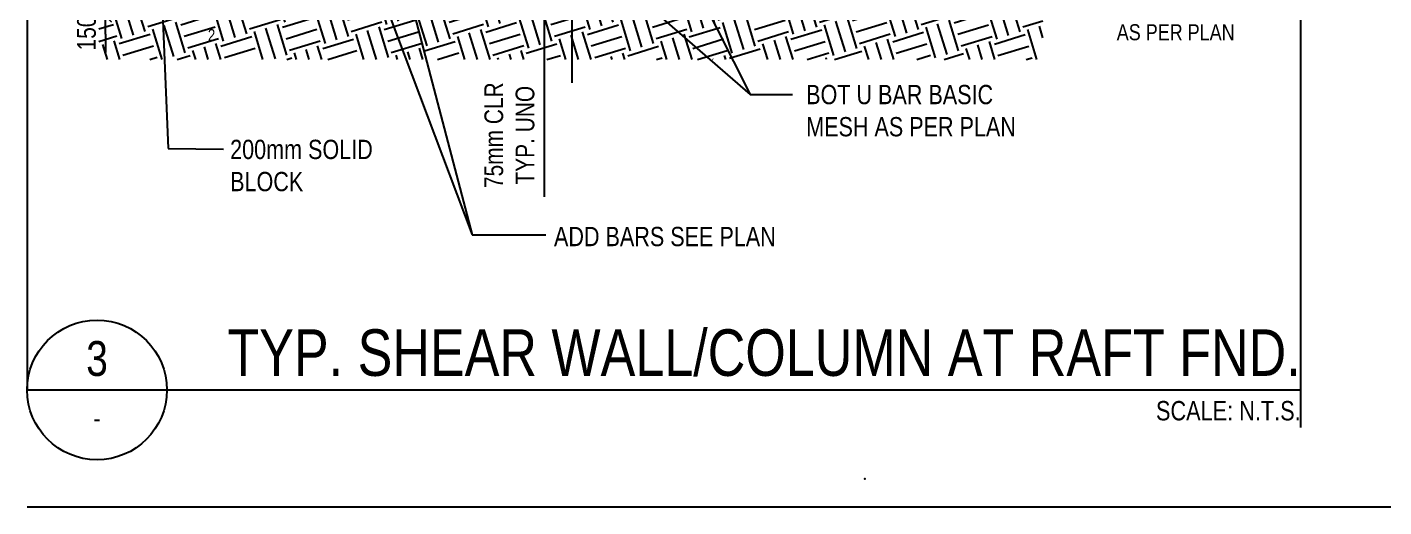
# Model space of a CAD drawing. Header units: millimetres. Extents: x 2250 to 72050, y -16050 to 57150.
# Drawn here: x 2250 to 19642, y -16050 to -9896 of the extents above; entities that cross this region are included whole.
import ezdxf
from ezdxf.enums import TextEntityAlignment as Align

# ---------------------------------------------------------------- set-up
doc = ezdxf.new("R2010")
doc.units = ezdxf.units.MM
doc.linetypes.add('CENTER2', pattern=[1.125, 0.75, -0.125, 0.125, -0.125])
doc.layers.add('NPLT-JLA', color=193, linetype='Continuous', plot=False)
for name, color, linetype in [('S-G-CNTR', 1, 'CENTER2'), ('S-G-DIMS', 1, 'Continuous'), ('S-G-HTCH', 1, 'Continuous'), ('S-G-LEDR', 2, 'Continuous'), ('S-G-RBAR', 7, 'Continuous'), ('S-G-TEXT', 3, 'Continuous'), ('S-G-TITL', 7, 'Continuous'), ('S-G-TITLREF', 4, 'Continuous')]:
    doc.layers.add(name, color=color, linetype=linetype)
doc.styles.add('ARIAL', font='arial.ttf', dxfattribs={"width": 0.8})
doc.dimstyles.new('ARIALDIMS', dxfattribs={"dimscale": 12, "dimtxt": 20, "dimasz": 19.5, "dimexe": 2.25, "dimexo": 1.75, "dimgap": 10, "dimtad": 1, "dimzin": 3, "dimdsep": 46, "dimtxsty": 'ARIAL', "dimblk1": 'nyatick', "dimblk2": 'nyatick', "dimsah": 1, "dimcen": 2.25, "dimclrd": 1, "dimclre": 1, "dimclrt": 2, "dimadec": 0, "dimazin": 0, "dimtfac": 1, "dimtmove": 0, "dimatfit": 3, "dimfxl": 1, "dimfrac": 2, "dimtolj": 1, "dimtzin": 0, "dimarcsym": 0})

# ---------------------------------------------------------------- blocks, each defined once
blk = doc.blocks.new('nyatick')
at = {"layer": 'S-G-DIMS'}
blk.add_line((-1.005000000008295, 9.094947017729282e-13), (1.004999999997381, 9.094947017729282e-13), dxfattribs=at)
at = {"layer": 'S-G-DIMS', "const_width": 0.07999999999999999}
blk.add_lwpolyline([(0.3399999999928696, 0.3400000000001455), (-0.3400000000037835, -0.339999999999236)], dxfattribs=at)
blk = doc.blocks.new('*D331')
at = {"layer": 'Defpoints', "color": 0, "transparency": 16777216}
for p in [(9566.619657029853, -8897.108373568019), (8879.68100200508, -9103.295606232688), (9566.889301347623, -9103.295606232688)]:
    blk.add_point(p, dxfattribs=at)
at = {"layer": 'S-G-DIMS', "color": 1, "lineweight": -2, "transparency": 16777216}
for p, q in [((8879.68100200508, -8663.108373568019), (8879.68100200508, -8429.108373568019)), ((9545.619657029853, -8897.108373568019), (8852.68100200508, -8897.108373568019)), ((8879.68100200508, -8897.108373568019), (8879.68100200508, -9103.295606232688)), ((9545.889301347623, -9103.295606232688), (8852.68100200508, -9103.295606232688)), ((8879.68100200508, -9337.295606232688), (8879.68100200508, -12072.8643258461))]:
    blk.add_line(p, q, dxfattribs=at)
at = {"layer": 'S-G-DIMS', "color": 1, "lineweight": -2, "transparency": 16777216, "xscale": 234, "yscale": 234, "zscale": 234}
for p, rotation in [((8879.68100200508, -8897.108373568019), 270), ((8879.68100200508, -9103.295606232688), 90)]:
    blk.add_blockref('nyatick', p, dxfattribs=dict(at, rotation=rotation))
at = {"layer": 'S-G-DIMS', "color": 2, "transparency": 16777216, "insert": (8433.45999245528, -11282.76337086657), "char_height": 240, "width": 1484.262528023871, "attachment_point": 5, "rotation": 90, "style": 'ARIAL'}
blk.add_mtext('\\A1;75mm CLR TYP. UNO', dxfattribs=at)
blk = doc.blocks.new('*D349')
at = {"layer": 'Defpoints', "color": 0, "transparency": 16777216}
for p in [(3786.909901965251, -9103.295606232587), (3254.641422279838, -9752.704213050547), (3637.433806699019, -9752.704213050547)]:
    blk.add_point(p, dxfattribs=at)
at = {"layer": 'S-G-RBAR', "color": 1, "lineweight": -2, "transparency": 16777216}
for p, q in [((3254.641422279837, -8869.295606232587), (3254.641422279837, -8635.295606232587)), ((3765.909901965251, -9103.295606232587), (3227.641422279837, -9103.295606232587)), ((3254.641422279837, -9103.295606232587), (3254.641422279838, -9752.704213050547)), ((3616.433806699019, -9752.704213050547), (3227.641422279838, -9752.704213050547)), ((3254.641422279838, -9986.704213050547), (3254.641422279838, -10220.70421305055))]:
    blk.add_line(p, q, dxfattribs=at)
at = {"layer": 'S-G-RBAR', "color": 1, "lineweight": -2, "transparency": 16777216, "xscale": 234, "yscale": 234, "zscale": 234}
for p, rotation in [((3254.641422279837, -9103.295606232587), 270), ((3254.641422279838, -9752.704213050547), 90)]:
    blk.add_blockref('nyatick', p, dxfattribs=dict(at, rotation=rotation))
at = {"layer": 'S-G-RBAR', "color": 2, "transparency": 16777216, "insert": (3012.103905226628, -9427.999909641565), "char_height": 240, "attachment_point": 5, "rotation": 90, "style": 'ARIAL'}
blk.add_mtext('\\A1;150 MM MIN', dxfattribs=at)

msp = doc.modelspace()

# ---------------------------------------------------------------- hatches: boundary and pattern name
at = {"layer": 'S-G-HTCH'}
h = msp.add_hatch(dxfattribs=at)
h.set_pattern_fill('EARTH', color=256, scale=64.94086068178598, angle=17.07394908975065, style=0)
h.set_pattern_definition([(17.07394908975065, (-981481.9494365874, 190919.5068498568), (273.1242220923031, 515.2752260858209), [412.3744653293409, -412.3744653293409]), (17.07394908975065, (-981527.352749836, 191067.3317463901), (273.1242220923031, 515.2752260858209), [412.3744653293409, -412.3744653293409]), (17.07394908975065, (-981572.756063085, 191215.1566429235), (273.1242220923031, 515.2752260858209), [412.3744653293409, -412.3744653293409]), (107.0739490897506, (-981538.6155353234, 191279.5660461843), (-515.2752260858209, 273.1242220923031), [412.37446532934, -412.37446532934]), (107.0739490897506, (-981390.79063879, 191324.969359433), (-515.2752260858209, 273.1242220923031), [412.37446532934, -412.37446532934]), (107.0739490897506, (-981242.9657422567, 191370.3726726818), (-515.2752260858209, 273.1242220923031), [412.37446532934, -412.37446532934])])
h.paths.add_polyline_path([(15272.05106884027, -9752.704213050543), (14183.82956137847, -9752.704213050543), (13545.26140979886, -9433.420137260815), (4925.410565096492, -9433.420137260815), (4286.842413516904, -9752.704213050543), (3168.039539983074, -9752.704213050543), (3168.039539983074, -10311.73279454738), (15272.05106884027, -10311.73279454738)])

# ---------------------------------------------------------------- linework, layer by layer
at = {"layer": 'NPLT-JLA'}
for p, q in [((2250.000000000003, 57149.99999999995), (2250.000000000003, -14550.00003053842)), ((18574.99999999999, 57150), (18574.99999999999, -15032.21664599357)), ((2250.000000000003, -16050.00002038963), (72050, -16050.00002038963))]:
    msp.add_line(p, q, dxfattribs=at)
msp.add_point((12986.70680730649, -15689.2973496819), dxfattribs=at)
at = {"layer": 'S-G-CNTR'}
msp.add_line((9235.33598744766, -10612.96717703628), (9235.33598744766, 442.7728148979222), dxfattribs=at)
at = {"layer": 'S-G-TITLREF'}
msp.add_line((2250, -14550.00003053842), (18575, -14550.00005333846), dxfattribs=at)
msp.add_circle((3145.884146341457, -14550.00005092804), 895.8841463414633, dxfattribs=at)

# ---------------------------------------------------------------- texts
at = {"layer": 'S-G-DIMS', "color": 3, "insert": (4643.124763393527, -9998.62556083536), "char_height": 152.2051470935004, "attachment_point": 5, "style": 'ARIAL'}
msp.add_mtext('\\A1;\\pxql;2', dxfattribs=at)
at = {"layer": 'S-G-LEDR', "color": 3, "insert": (18192.7836964161, -9515.154397372418), "char_height": 206.1872392626619, "width": 1975.18417331343, "attachment_point": 3, "rotation": 5.203390034730787e-07, "style": 'ARIAL'}
msp.add_mtext('\\pxql;BASIC BOT MESH \\PAS PER PLAN', dxfattribs=at)
at = {"layer": 'S-G-LEDR', "color": 3, "char_height": 247.4246871151943, "attachment_point": 1, "style": 'ARIAL'}
for s, insert, width in [('\\pxql;BOT U BAR BASIC MESH AS PER PLAN', (12236.13237560852, -10637.51462135455), 2711.609923118987), ('200mm SOLID BLOCK ', (4852.281217736672, -11341.04862070453), 1936.454455294908), ('ADD BARS SEE PLAN', (9003.781919234098, -12458.5020842707), 6152.586687731819)]:
    msp.add_mtext(s, dxfattribs=dict(at, insert=insert, width=width))
at = {"layer": 'S-G-TEXT', "color": 7, "insert": (18574.99999999999, -14691.92008262457), "char_height": 248.8567152804876, "width": 1863.917785205539, "attachment_point": 3, "style": 'ARIAL'}
msp.add_mtext('\\W0.8000;SCALE: N.T.S.', dxfattribs=at)
at = {"layer": 'S-G-TITL', "insert": (18574.99999999997, -13772.60443857274), "char_height": 597.2560975609781, "width": 17688.41198736171, "attachment_point": 3, "style": 'ARIAL'}
msp.add_mtext('TYP. SHEAR WALL/COLUMN AT RAFT FND.', dxfattribs=at)
at = {"layer": 'S-G-TITLREF', "style": 'ARIAL'}
for s, height, width, p in [('3', 447.9420731707364, 0.7999999999995481, (3145.884146341457, -14146.52786643604)), ('-', 248.8567152804876, 0.7999999999995565, (3145.884146341457, -14912.26720496695))]:
    msp.add_text(s, height=height, dxfattribs=dict(at, width=width)).set_placement(p, align=Align.MIDDLE)

# ---------------------------------------------------------------- dimensions: what is measured, and where the dimension line sits
at = {"layer": 'S-G-DIMS'}
dim = msp.add_linear_dim(base=(8879.68100200508, -9103.295606232688), p1=(9566.619657029849, -8897.108373568015), p2=(9566.889301347619, -9103.295606232685), angle=90, text='75mm CLR TYP. UNO', dimstyle='ARIALDIMS', dxfattribs=at)
dim.commit()
dim.dimension.update_dxf_attribs({"geometry": '*D331', "text_midpoint": (8879.681002005076, -11282.76337086657), "dimtype": 160})
at = {"layer": 'S-G-RBAR'}
dim = msp.add_linear_dim(base=(3254.641422279838, -9752.704213050547), p1=(3786.909901965249, -9103.295606232583), p2=(3637.433806699017, -9752.704213050543), angle=90, text='150 MM MIN', dimstyle='ARIALDIMS', dxfattribs=at)
dim.commit()
dim.dimension.update_dxf_attribs({"geometry": '*D349', "text_midpoint": (3254.641422279834, -9427.999909641565), "dimtype": 160})

# ---------------------------------------------------------------- leaders
at = {"layer": 'S-G-DIMS'}
msp.add_leader([(3962.138110107961, -9103.295606232685), (4056.21011194594, -11453.40264259202), (4766.727979013129, -11460.5956918532)], dimstyle='ARIALDIMS', override={"dimgap": 0.05, "dimtad": 0}, dxfattribs=at)
at = {"layer": 'S-G-LEDR', "annotation_type": 0, "has_hookline": 1, "hookline_direction": 0}
for points in [[(6450.98518258454, -8574.33041211679), (7956.473581496248, -12560.83350524624), (8901.047207092954, -12560.83350524624)], [(9235.335997468981, -8773.396033969286), (11518.30724248452, -10762.31011164519), (12060.23839144346, -10762.31011164519)]]:
    msp.add_leader(points, dimstyle='ARIALDIMS', override={"dimgap": 0.05, "dimtad": 0, "dimldrblk": 'DOTBLANK'}, dxfattribs=at)
at = {"layer": 'S-G-LEDR'}
for points in [[(6937.770728033123, -8692.391440441861), (7956.473581496248, -12560.83350524624)], [(10576.81671451264, -8897.108373568015), (11518.30724248452, -10762.31011164519)]]:
    msp.add_leader(points, dimstyle='ARIALDIMS', override={"dimgap": 0.05, "dimtad": 0}, dxfattribs=at)

doc.saveas('drawing.dxf')
